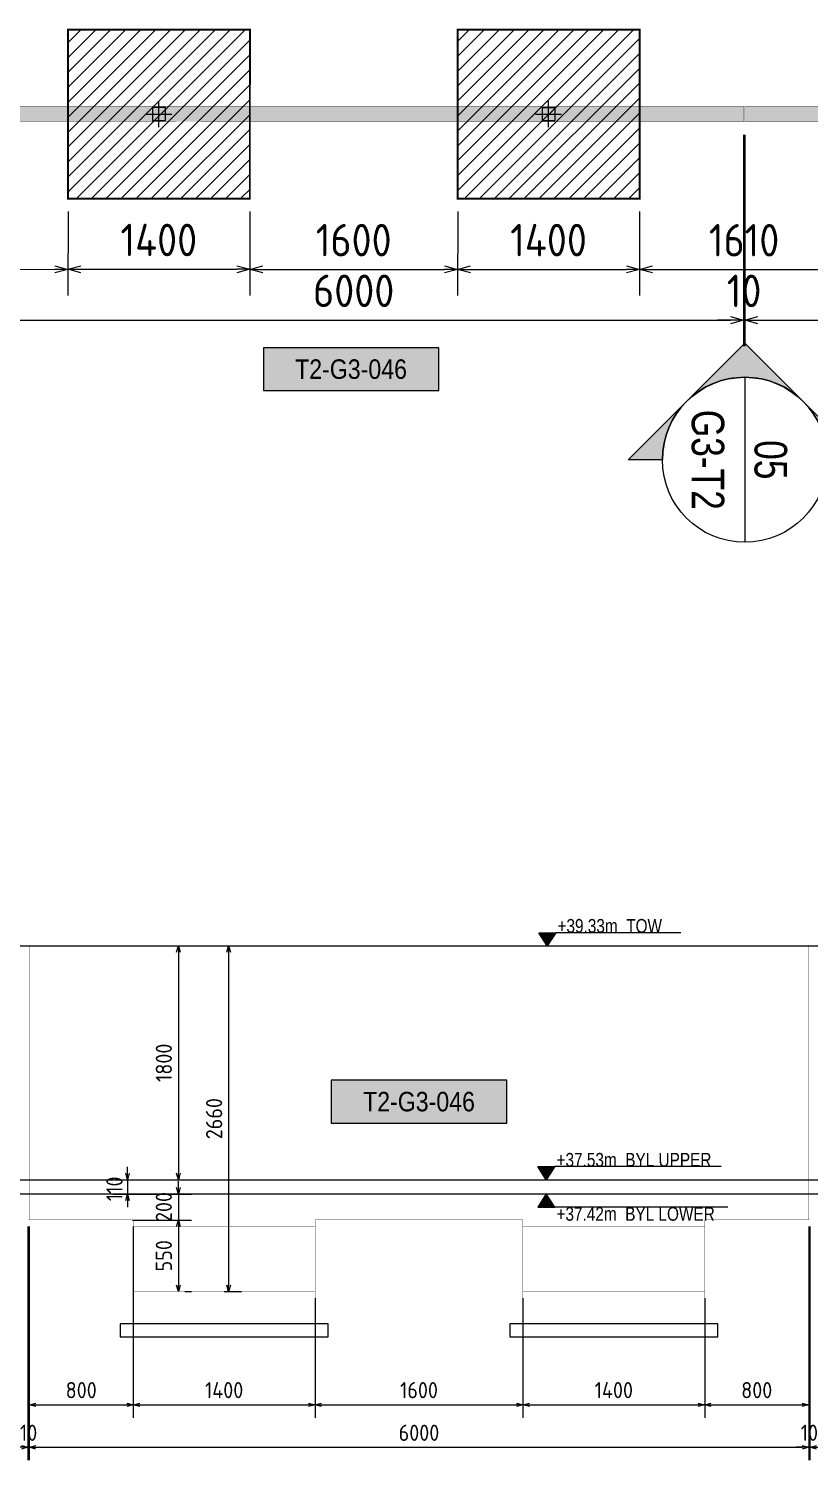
# Model space of a CAD drawing. Header units: centimetres. Extents: x -6122352 to 7132207, y -1694241 to 1947892.
# Drawn here: x 3388035 to 3394045, y 702974 to 713991 of the extents above; entities that cross this region are included whole.
import ezdxf
from ezdxf.enums import TextEntityAlignment as Align

# ---------------------------------------------------------------- set-up
doc = ezdxf.new("R2010")
doc.units = ezdxf.units.CM
doc.header["$MEASUREMENT"] = 0
doc.header["$PDMODE"] = 66
doc.header["$PDSIZE"] = 100
doc.linetypes.add('DASHED2', pattern=[0.375, 0.25, -0.125])
doc.linetypes.add('HIDDEN', pattern=[0.375, 0.25, -0.125])
for name, color, linetype in [('00-MI-DIM', 7, 'Continuous'), ('@MI-FOOTINGS', 7, 'Continuous'), ('@MI-TYPE-01', 30, 'Continuous'), ('@MI-TYPE-02', 6, 'Continuous'), ('JML-Dimension', 1, 'Continuous'), ('PANEL-TAGS', 7, 'Continuous'), ('SECTION', 130, 'Continuous')]:
    doc.layers.add(name, color=color, linetype=linetype)
doc.styles.add('Arial Narrow', font='ARIALN.TTF', dxfattribs={"width": 0.95, "height": 500})
doc.styles.add('PANELTAG_STYLE', font='arial.ttf')
doc.styles.add('Schueco-BEMSTIL', font='isocpeur.ttf', dxfattribs={"width": 0.9})
doc.styles.add('txt-Pisa-std', font='arial.ttf', dxfattribs={"width": 0.8})
doc.dimstyles.new('MI- JWC-TXT-2.5 MM', dxfattribs={"dimscale": 1.5, "dimtxt": 2.5, "dimasz": 1, "dimexe": 2, "dimexo": 1, "dimgap": 1, "dimtad": 1, "dimdec": 0, "dimdsep": 46, "dimtxsty": 'Schueco-BEMSTIL', "dimblk": 'OPEN30', "dimcen": 0, "dimdle": 2, "dimclrd": 140, "dimclre": 8, "dimclrt": 40, "dimadec": 0, "dimazin": 2, "dimtfac": 1, "dimtdec": 0, "dimtix": 1, "dimtmove": 2, "dimatfit": 3, "dimldrblk": 'OPEN', "dimfxl": 2, "dimlwd": -1, "dimlwe": -1, "dimarcsym": 0})

# ---------------------------------------------------------------- blocks, each defined once
blk = doc.blocks.new('_Open30')
at = {"color": 0, "linetype": 'ByBlock', "lineweight": -2}
for p, q in [((-1, 0.27), (0, 0)), ((0, 0), (-1, -0.27)), ((0, 0), (-1, 0))]:
    blk.add_line(p, q, dxfattribs=at)
blk = doc.blocks.new('*D1445')
at = {"layer": '00-MI-DIM', "color": 8, "transparency": 16777216}
for p, q in [((395139, -188692), (396765, -188693)), ((395137, -194692), (396764, -194693))]:
    blk.add_line(p, q, dxfattribs=at)
at = {"layer": '00-MI-DIM', "color": 140, "transparency": 16777216}
blk.add_line((396564, -194593), (396565, -188793), dxfattribs=at)
at = {"layer": 'Defpoints', "color": 0, "transparency": 16777216}
for p in [(395039, -188692), (396565, -188693), (395037, -194692)]:
    blk.add_point(p, dxfattribs=at)
at = {"layer": '00-MI-DIM', "color": 140, "transparency": 16777216, "xscale": 100, "yscale": 100, "zscale": 100}
for p, rotation in [((396565, -188693), 89.98973417893167), ((396564, -194693), 269.9897341789317)]:
    blk.add_blockref('_Open30', p, dxfattribs=dict(at, rotation=rotation))
at = {"layer": '00-MI-DIM', "color": 40, "transparency": 16777216, "insert": (396339, -191693), "char_height": 250, "attachment_point": 5, "rotation": 89.9897, "style": 'Schueco-BEMSTIL'}
blk.add_mtext('6000', dxfattribs=at)
blk = doc.blocks.new('_Open')
at = {"color": 0, "linetype": 'ByBlock', "lineweight": -2}
for p, q in [((-1, 0.2), (0, 0)), ((-1, -0.2), (0, 0)), ((0, 0), (-1, 0))]:
    blk.add_line(p, q, dxfattribs=at)
blk = doc.blocks.new('*D1447')
at = {"layer": '00-MI-DIM', "color": 140, "transparency": 16777216}
for p, q in [((396565, -188583), (396565, -188483)), ((396565, -188693), (396565, -188683)), ((396565, -188793), (396565, -188893))]:
    blk.add_line(p, q, dxfattribs=at)
at = {"layer": '00-MI-DIM', "color": 8, "transparency": 16777216}
for p, q in [((395139, -188682), (396765, -188683)), ((395139, -188692), (396765, -188693))]:
    blk.add_line(p, q, dxfattribs=at)
at = {"layer": 'Defpoints', "color": 0, "transparency": 16777216}
for p in [(395039, -188682), (395039, -188692), (396565, -188683)]:
    blk.add_point(p, dxfattribs=at)
at = {"layer": '00-MI-DIM', "color": 140, "transparency": 16777216, "xscale": 100, "yscale": 100, "zscale": 100}
for p, rotation in [((396565, -188683), 269.9897341789317), ((396565, -188693), 89.98973417893167)]:
    blk.add_blockref('_Open30', p, dxfattribs=dict(at, rotation=rotation))
at = {"layer": '00-MI-DIM', "color": 40, "transparency": 16777216, "insert": (396340, -188688), "char_height": 250, "attachment_point": 5, "rotation": 89.9897, "style": 'Schueco-BEMSTIL'}
blk.add_mtext('10', dxfattribs=at)
blk = doc.blocks.new('*D1449')
at = {"layer": '00-MI-DIM', "color": 8, "transparency": 16777216}
for p, q in [((395141, -182682), (396766, -182683)), ((395139, -188682), (396765, -188683))]:
    blk.add_line(p, q, dxfattribs=at)
at = {"layer": '00-MI-DIM', "color": 140, "transparency": 16777216}
blk.add_line((396565, -188583), (396566, -182783), dxfattribs=at)
at = {"layer": 'Defpoints', "color": 0, "transparency": 16777216}
for p in [(395041, -182682), (396566, -182683), (395039, -188682)]:
    blk.add_point(p, dxfattribs=at)
at = {"layer": '00-MI-DIM', "color": 140, "transparency": 16777216, "xscale": 100, "yscale": 100, "zscale": 100}
for p, rotation in [((396566, -182683), 89.98973417893167), ((396565, -188683), 269.9897341789317)]:
    blk.add_blockref('_Open30', p, dxfattribs=dict(at, rotation=rotation))
at = {"layer": '00-MI-DIM', "color": 40, "transparency": 16777216, "insert": (396340, -185683), "char_height": 250, "attachment_point": 5, "rotation": 89.9897, "style": 'Schueco-BEMSTIL'}
blk.add_mtext('6000', dxfattribs=at)
blk = doc.blocks.new('T2-FOOTING PLAN')
at = {"layer": '@MI-FOOTINGS', "transparency": 33554679}
h = blk.add_hatch(dxfattribs=at)
h.set_pattern_fill('ANSI31', color=8, scale=650)
h.paths.add_polyline_path([(-700, 650), (700, 650), (700, -650), (-700, -650)])
at = {"layer": '@MI-FOOTINGS', "color": 160, "true_color": 0x3340f0, "const_width": 15}
blk.add_lwpolyline([(-700, 650), (700, 650), (700, -650), (-700, -650)], close=True, dxfattribs=at)
at = {"layer": '@MI-FOOTINGS', "color": 30}
blk.add_point((0, 0), dxfattribs=at)
blk = doc.blocks.new('*D1463')
at = {"layer": '00-MI-DIM', "color": 8, "transparency": 16777216}
for p, q in [((395729, -193892), (396374, -193893)), ((395730, -195453), (396373, -195454))]:
    blk.add_line(p, q, dxfattribs=at)
at = {"layer": '00-MI-DIM', "color": 140, "transparency": 16777216}
blk.add_line((396173, -195353), (396174, -193993), dxfattribs=at)
at = {"layer": 'Defpoints', "color": 0, "transparency": 16777216}
for p in [(395629, -193892), (396174, -193893), (395630, -195453)]:
    blk.add_point(p, dxfattribs=at)
at = {"layer": '00-MI-DIM', "color": 140, "transparency": 16777216, "xscale": 100, "yscale": 100, "zscale": 100}
for p, rotation in [((396174, -193893), 89.98973417893167), ((396173, -195453), 269.9897341789317)]:
    blk.add_blockref('_Open30', p, dxfattribs=dict(at, rotation=rotation))
at = {"layer": '00-MI-DIM', "color": 40, "transparency": 16777216, "insert": (395948, -194673), "char_height": 250, "attachment_point": 5, "rotation": 89.9897, "style": 'Schueco-BEMSTIL'}
blk.add_mtext('1561', dxfattribs=at)
blk = doc.blocks.new('*D1465')
at = {"layer": '00-MI-DIM', "color": 8, "transparency": 16777216}
for p, q in [((395729, -192492), (396373, -192493)), ((395729, -193892), (396373, -193893))]:
    blk.add_line(p, q, dxfattribs=at)
at = {"layer": '00-MI-DIM', "color": 140, "transparency": 16777216}
blk.add_line((396173, -193793), (396173, -192593), dxfattribs=at)
at = {"layer": 'Defpoints', "color": 0, "transparency": 16777216}
for p in [(395629, -192492), (396173, -192493), (395629, -193892)]:
    blk.add_point(p, dxfattribs=at)
at = {"layer": '00-MI-DIM', "color": 140, "transparency": 16777216, "xscale": 100, "yscale": 100, "zscale": 100}
for p, rotation in [((396173, -192493), 89.98973417893167), ((396173, -193893), 269.9897341789317)]:
    blk.add_blockref('_Open30', p, dxfattribs=dict(at, rotation=rotation))
at = {"layer": '00-MI-DIM', "color": 40, "transparency": 16777216, "insert": (395948, -193193), "char_height": 250, "attachment_point": 5, "rotation": 89.9897, "style": 'Schueco-BEMSTIL'}
blk.add_mtext('1400', dxfattribs=at)
blk = doc.blocks.new('*D1467')
at = {"layer": '00-MI-DIM', "color": 8, "transparency": 16777216}
for p, q in [((395730, -190892), (396374, -190893)), ((395729, -192492), (396374, -192493))]:
    blk.add_line(p, q, dxfattribs=at)
at = {"layer": '00-MI-DIM', "color": 140, "transparency": 16777216}
blk.add_line((396174, -192393), (396174, -190993), dxfattribs=at)
at = {"layer": 'Defpoints', "color": 0, "transparency": 16777216}
for p in [(395630, -190892), (396174, -190893), (395629, -192492)]:
    blk.add_point(p, dxfattribs=at)
at = {"layer": '00-MI-DIM', "color": 140, "transparency": 16777216, "xscale": 100, "yscale": 100, "zscale": 100}
for p, rotation in [((396174, -190893), 89.98973417893167), ((396174, -192493), 269.9897341789317)]:
    blk.add_blockref('_Open30', p, dxfattribs=dict(at, rotation=rotation))
at = {"layer": '00-MI-DIM', "color": 40, "transparency": 16777216, "insert": (395949, -191693), "char_height": 250, "attachment_point": 5, "rotation": 89.9897, "style": 'Schueco-BEMSTIL'}
blk.add_mtext('1600', dxfattribs=at)
blk = doc.blocks.new('*D1469')
at = {"layer": '00-MI-DIM', "color": 8, "transparency": 16777216}
for p, q in [((395730, -189492), (396374, -189493)), ((395730, -190892), (396374, -190893))]:
    blk.add_line(p, q, dxfattribs=at)
at = {"layer": '00-MI-DIM', "color": 140, "transparency": 16777216}
blk.add_line((396174, -190793), (396174, -189593), dxfattribs=at)
at = {"layer": 'Defpoints', "color": 0, "transparency": 16777216}
for p in [(395630, -189492), (396174, -189493), (395630, -190892)]:
    blk.add_point(p, dxfattribs=at)
at = {"layer": '00-MI-DIM', "color": 140, "transparency": 16777216, "xscale": 100, "yscale": 100, "zscale": 100}
for p, rotation in [((396174, -189493), 89.98973417893167), ((396174, -190893), 269.9897341789317)]:
    blk.add_blockref('_Open30', p, dxfattribs=dict(at, rotation=rotation))
at = {"layer": '00-MI-DIM', "color": 40, "transparency": 16777216, "insert": (395949, -190193), "char_height": 250, "attachment_point": 5, "rotation": 89.9897, "style": 'Schueco-BEMSTIL'}
blk.add_mtext('1400', dxfattribs=at)
blk = doc.blocks.new('*D1471')
at = {"layer": '00-MI-DIM', "color": 8, "transparency": 16777216}
for p, q in [((395731, -187882), (396375, -187883)), ((395730, -189492), (396374, -189493))]:
    blk.add_line(p, q, dxfattribs=at)
at = {"layer": '00-MI-DIM', "color": 140, "transparency": 16777216}
blk.add_line((396174, -189393), (396175, -187983), dxfattribs=at)
at = {"layer": 'Defpoints', "color": 0, "transparency": 16777216}
for p in [(395631, -187882), (396175, -187883), (395630, -189492)]:
    blk.add_point(p, dxfattribs=at)
at = {"layer": '00-MI-DIM', "color": 140, "transparency": 16777216, "xscale": 100, "yscale": 100, "zscale": 100}
for p, rotation in [((396175, -187883), 89.98973417893167), ((396174, -189493), 269.9897341789317)]:
    blk.add_blockref('_Open30', p, dxfattribs=dict(at, rotation=rotation))
at = {"layer": '00-MI-DIM', "color": 40, "transparency": 16777216, "insert": (395950, -188688), "char_height": 250, "attachment_point": 5, "rotation": 89.9897, "style": 'Schueco-BEMSTIL'}
blk.add_mtext('1610', dxfattribs=at)
blk = doc.blocks.new('*U1871')
h = blk.add_hatch(color=94)
edge = h.paths.add_edge_path()
edge.add_line((0, -6.35), (0, -8.98))
edge.add_line((0, -8.98), (-8.98, 0))
edge.add_line((-8.98, 0), (0, 8.98))
edge.add_line((0, 8.98), (0, 6.35))
edge.add_arc((0, 0), 6.35, 90, 270)
at = {"color": 94}
blk.add_line((-6.35, 0), (6.35, 0), dxfattribs=at)
for points in [[(0, -6.35), (0, -8.98), (-8.98, 0), (0, 8.98), (0, 6.35, 1)], [(-4.49, 4.49, 0.414214), (-4.49, -4.49), (-8.98, 0), (-4.49, 4.49)]]:
    blk.add_lwpolyline(points, format="xyb", close=True)
blk.add_circle((0, 0), 6.35, dxfattribs=at)
at = {"style": 'Arial Narrow', "width": 0.95, "flags": 8}
blk.add_attdef('VIEWNUMBER', text='', height=2.5, dxfattribs=at).set_placement((0, 0), align=Align.BOTTOM_CENTER)
blk.add_attdef('SHEETNUMBER', text='', height=2.5, dxfattribs=at).set_placement((0, -1.59), align=Align.TOP_CENTER)
blk = doc.blocks.new('PANELTAG')
at = {"layer": 'PANEL-TAGS', "color": 1}
blk.add_lwpolyline([(-13.5, -3.3), (13.5, -3.3), (13.5, 3.3), (-13.5, 3.3)], close=True, dxfattribs=at)
at = {"layer": 'PANEL-TAGS', "color": 40, "true_color": 0xffd700}
blk.add_solid([(-13.5, -3.3), (13.5, -3.3), (-13.5, 3.3), (13.5, 3.3)], dxfattribs=at)
at = {"layer": 'PANEL-TAGS', "color": 5, "style": 'PANELTAG_STYLE', "width": 0.85}
blk.add_attdef('TAGNO', text='', height=3, dxfattribs=at).set_placement((0, 0), align=Align.MIDDLE)
blk = doc.blocks.new('*D2124')
at = {"layer": '@MI-TYPE-01', "color": 8, "transparency": 16777216}
for p, q in [((3388040, 704773), (3388040, 703301)), ((3388840, 704773), (3388840, 703301))]:
    blk.add_line(p, q, dxfattribs=at)
at = {"layer": '@MI-TYPE-01', "color": 140, "transparency": 16777216}
blk.add_line((3388090, 703401), (3388790, 703401), dxfattribs=at)
at = {"layer": 'Defpoints', "color": 0, "transparency": 16777216}
for p in [(3388040, 704823), (3388840, 704823), (3388840, 703401)]:
    blk.add_point(p, dxfattribs=at)
at = {"layer": '@MI-TYPE-01', "color": 140, "transparency": 16777216, "xscale": 50, "yscale": 50, "zscale": 50, "rotation": 180}
blk.add_blockref('_Open30', (3388040, 703401), dxfattribs=at)
at = {"layer": '@MI-TYPE-01', "color": 140, "transparency": 16777216, "xscale": 50, "yscale": 50, "zscale": 50}
blk.add_blockref('_Open30', (3388840, 703401), dxfattribs=at)
at = {"layer": '@MI-TYPE-01', "color": 40, "transparency": 16777216, "insert": (3388440, 703514), "char_height": 125, "attachment_point": 5, "style": 'Schueco-BEMSTIL'}
blk.add_mtext('800', dxfattribs=at)
blk = doc.blocks.new('*D2125')
at = {"layer": '@MI-TYPE-01', "color": 8, "transparency": 16777216}
for p, q in [((3388840, 704773), (3388840, 703301)), ((3390240, 704223), (3390240, 703301))]:
    blk.add_line(p, q, dxfattribs=at)
at = {"layer": '@MI-TYPE-01', "color": 140, "transparency": 16777216}
blk.add_line((3388890, 703401), (3390190, 703401), dxfattribs=at)
at = {"layer": 'Defpoints', "color": 0, "transparency": 16777216}
for p in [(3388840, 704823), (3390240, 704273), (3390240, 703401)]:
    blk.add_point(p, dxfattribs=at)
at = {"layer": '@MI-TYPE-01', "color": 140, "transparency": 16777216, "xscale": 50, "yscale": 50, "zscale": 50, "rotation": 180}
blk.add_blockref('_Open30', (3388840, 703401), dxfattribs=at)
at = {"layer": '@MI-TYPE-01', "color": 140, "transparency": 16777216, "xscale": 50, "yscale": 50, "zscale": 50}
blk.add_blockref('_Open30', (3390240, 703401), dxfattribs=at)
at = {"layer": '@MI-TYPE-01', "color": 40, "transparency": 16777216, "insert": (3389540, 703514), "char_height": 125, "attachment_point": 5, "style": 'Schueco-BEMSTIL'}
blk.add_mtext('1400', dxfattribs=at)
blk = doc.blocks.new('*D2126')
at = {"layer": '@MI-TYPE-01', "color": 8, "transparency": 16777216}
for p, q in [((3390240, 704223), (3390240, 703301)), ((3391840, 704223), (3391840, 703301))]:
    blk.add_line(p, q, dxfattribs=at)
at = {"layer": '@MI-TYPE-01', "color": 140, "transparency": 16777216}
blk.add_line((3390290, 703401), (3391790, 703401), dxfattribs=at)
at = {"layer": 'Defpoints', "color": 0, "transparency": 16777216}
for p in [(3390240, 704273), (3391840, 704273), (3391840, 703401)]:
    blk.add_point(p, dxfattribs=at)
at = {"layer": '@MI-TYPE-01', "color": 140, "transparency": 16777216, "xscale": 50, "yscale": 50, "zscale": 50, "rotation": 180}
blk.add_blockref('_Open30', (3390240, 703401), dxfattribs=at)
at = {"layer": '@MI-TYPE-01', "color": 140, "transparency": 16777216, "xscale": 50, "yscale": 50, "zscale": 50}
blk.add_blockref('_Open30', (3391840, 703401), dxfattribs=at)
at = {"layer": '@MI-TYPE-01', "color": 40, "transparency": 16777216, "insert": (3391040, 703514), "char_height": 125, "attachment_point": 5, "style": 'Schueco-BEMSTIL'}
blk.add_mtext('1600', dxfattribs=at)
blk = doc.blocks.new('*D2127')
at = {"layer": '@MI-TYPE-01', "color": 8, "transparency": 16777216}
for p, q in [((3391840, 704223), (3391840, 703301)), ((3393240, 704223), (3393240, 703301))]:
    blk.add_line(p, q, dxfattribs=at)
at = {"layer": '@MI-TYPE-01', "color": 140, "transparency": 16777216}
blk.add_line((3391890, 703401), (3393190, 703401), dxfattribs=at)
at = {"layer": 'Defpoints', "color": 0, "transparency": 16777216}
for p in [(3391840, 704273), (3393240, 704273), (3393240, 703401)]:
    blk.add_point(p, dxfattribs=at)
at = {"layer": '@MI-TYPE-01', "color": 140, "transparency": 16777216, "xscale": 50, "yscale": 50, "zscale": 50, "rotation": 180}
blk.add_blockref('_Open30', (3391840, 703401), dxfattribs=at)
at = {"layer": '@MI-TYPE-01', "color": 140, "transparency": 16777216, "xscale": 50, "yscale": 50, "zscale": 50}
blk.add_blockref('_Open30', (3393240, 703401), dxfattribs=at)
at = {"layer": '@MI-TYPE-01', "color": 40, "transparency": 16777216, "insert": (3392540, 703514), "char_height": 125, "attachment_point": 5, "style": 'Schueco-BEMSTIL'}
blk.add_mtext('1400', dxfattribs=at)
blk = doc.blocks.new('*D2128')
at = {"layer": '@MI-TYPE-01', "color": 8, "transparency": 16777216}
for p, q in [((3394040, 704773), (3394040, 703301)), ((3393240, 704223), (3393240, 703301))]:
    blk.add_line(p, q, dxfattribs=at)
at = {"layer": '@MI-TYPE-01', "color": 140, "transparency": 16777216}
blk.add_line((3393290, 703401), (3393990, 703401), dxfattribs=at)
at = {"layer": 'Defpoints', "color": 0, "transparency": 16777216}
for p in [(3394040, 704823), (3393240, 704273), (3394040, 703401)]:
    blk.add_point(p, dxfattribs=at)
at = {"layer": '@MI-TYPE-01', "color": 140, "transparency": 16777216, "xscale": 50, "yscale": 50, "zscale": 50, "rotation": 180}
blk.add_blockref('_Open30', (3393240, 703401), dxfattribs=at)
at = {"layer": '@MI-TYPE-01', "color": 140, "transparency": 16777216, "xscale": 50, "yscale": 50, "zscale": 50}
blk.add_blockref('_Open30', (3394040, 703401), dxfattribs=at)
at = {"layer": '@MI-TYPE-01', "color": 40, "transparency": 16777216, "insert": (3393640, 703514), "char_height": 125, "attachment_point": 5, "style": 'Schueco-BEMSTIL'}
blk.add_mtext('800', dxfattribs=at)
blk = doc.blocks.new('*D2129')
at = {"layer": '@MI-TYPE-01', "color": 8, "transparency": 16777216}
for p, q in [((3388040, 704773), (3388040, 702974)), ((3394040, 704773), (3394040, 702974))]:
    blk.add_line(p, q, dxfattribs=at)
at = {"layer": '@MI-TYPE-01', "color": 140, "transparency": 16777216}
blk.add_line((3388090, 703074), (3393990, 703074), dxfattribs=at)
at = {"layer": 'Defpoints', "color": 0, "transparency": 16777216}
for p in [(3388040, 704823), (3394040, 704823), (3394040, 703074)]:
    blk.add_point(p, dxfattribs=at)
at = {"layer": '@MI-TYPE-01', "color": 140, "transparency": 16777216, "xscale": 50, "yscale": 50, "zscale": 50, "rotation": 180}
blk.add_blockref('_Open30', (3388040, 703074), dxfattribs=at)
at = {"layer": '@MI-TYPE-01', "color": 140, "transparency": 16777216, "xscale": 50, "yscale": 50, "zscale": 50}
blk.add_blockref('_Open30', (3394040, 703074), dxfattribs=at)
at = {"layer": '@MI-TYPE-01', "color": 40, "transparency": 16777216, "insert": (3391040, 703186), "char_height": 125, "attachment_point": 5, "style": 'Schueco-BEMSTIL'}
blk.add_mtext('6000', dxfattribs=at)
blk = doc.blocks.new('*D2116')
at = {"layer": '@MI-TYPE-01', "color": 8, "transparency": 16777216}
for p, q in [((3388030, 704773), (3388030, 702974)), ((3388040, 704773), (3388040, 702974))]:
    blk.add_line(p, q, dxfattribs=at)
at = {"layer": '@MI-TYPE-01', "color": 140, "transparency": 16777216}
for p, q in [((3387980, 703074), (3387930, 703074)), ((3388030, 703074), (3388040, 703074)), ((3388090, 703074), (3388140, 703074))]:
    blk.add_line(p, q, dxfattribs=at)
at = {"layer": 'Defpoints', "color": 0, "transparency": 16777216}
for p in [(3388030, 704823), (3388040, 704823), (3388040, 703074)]:
    blk.add_point(p, dxfattribs=at)
at = {"layer": '@MI-TYPE-01', "color": 140, "transparency": 16777216, "xscale": 50, "yscale": 50, "zscale": 50}
blk.add_blockref('_Open30', (3388030, 703074), dxfattribs=at)
at = {"layer": '@MI-TYPE-01', "color": 140, "transparency": 16777216, "xscale": 50, "yscale": 50, "zscale": 50, "rotation": 180}
blk.add_blockref('_Open30', (3388040, 703074), dxfattribs=at)
at = {"layer": '@MI-TYPE-01', "color": 40, "transparency": 16777216, "insert": (3388035, 703186), "char_height": 125, "attachment_point": 5, "style": 'Schueco-BEMSTIL'}
blk.add_mtext('10', dxfattribs=at)
blk = doc.blocks.new('*D2117')
at = {"layer": '@MI-TYPE-01', "color": 8, "transparency": 16777216}
for p, q in [((3394040, 704773), (3394040, 702974)), ((3394050, 704773), (3394050, 702974))]:
    blk.add_line(p, q, dxfattribs=at)
at = {"layer": '@MI-TYPE-01', "color": 140, "transparency": 16777216}
for p, q in [((3393990, 703074), (3393940, 703074)), ((3394040, 703074), (3394050, 703074)), ((3394100, 703074), (3394150, 703074))]:
    blk.add_line(p, q, dxfattribs=at)
at = {"layer": 'Defpoints', "color": 0, "transparency": 16777216}
for p in [(3394040, 704823), (3394050, 704823), (3394050, 703074)]:
    blk.add_point(p, dxfattribs=at)
at = {"layer": '@MI-TYPE-01', "color": 140, "transparency": 16777216, "xscale": 50, "yscale": 50, "zscale": 50}
blk.add_blockref('_Open30', (3394040, 703074), dxfattribs=at)
at = {"layer": '@MI-TYPE-01', "color": 140, "transparency": 16777216, "xscale": 50, "yscale": 50, "zscale": 50, "rotation": 180}
blk.add_blockref('_Open30', (3394050, 703074), dxfattribs=at)
at = {"layer": '@MI-TYPE-01', "color": 40, "transparency": 16777216, "insert": (3394045, 703186), "char_height": 125, "attachment_point": 5, "style": 'Schueco-BEMSTIL'}
blk.add_mtext('10', dxfattribs=at)
blk = doc.blocks.new('T2-ELE FT')
at = {"color": 12, "linetype": 'HIDDEN', "ltscale": 5, "const_width": 2}
blk.add_lwpolyline([(30306558, 1676366), (30306558, 1676866), (30307958, 1676866), (30307958, 1676366)], dxfattribs=at)
at = {"color": 12, "ltscale": 20, "const_width": 2}
blk.add_lwpolyline([(30306558, 1676366), (30307958, 1676366), (30307958, 1676116), (30306558, 1676116)], close=True, dxfattribs=at)
at = {"color": 8, "ltscale": 20}
blk.add_lwpolyline([(30306458, 1676116), (30308058, 1676116), (30308058, 1676016), (30306458, 1676016)], close=True, dxfattribs=at)
blk = doc.blocks.new('*U2058')
at = {"layer": 'JML-Dimension'}
h = blk.add_hatch(color=10, dxfattribs=at)
h.dxf.hatch_style = 1
h.paths.add_polyline_path([(0, 0), (-1.54, 2.37), (1.54, 2.37)])
blk.add_line((24.31, 2.37), (1.54, 2.37), dxfattribs=at)
blk.add_lwpolyline([(0, 0), (-1.54, 2.37), (1.54, 2.37), (0, 0)], dxfattribs=at)
at = {"color": 5, "style": 'txt-Pisa-std', "width": 0.8}
blk.add_attdef('+0.0', text='', height=2.5, dxfattribs=at).set_placement((1.87, 2.37), align=Align.BOTTOM_LEFT)
blk = doc.blocks.new('*D2139')
at = {"layer": '@MI-TYPE-01', "color": 8, "transparency": 16777216}
for p, q in [((3389540, 706933), (3389675, 706933)), ((3389540, 704273), (3389675, 704273))]:
    blk.add_line(p, q, dxfattribs=at)
at = {"layer": '@MI-TYPE-01', "color": 140, "transparency": 16777216}
blk.add_line((3389575, 706883), (3389575, 704323), dxfattribs=at)
at = {"layer": 'Defpoints', "color": 0, "transparency": 16777216}
for p in [(3389490, 706933), (3389490, 704273), (3389575, 704273)]:
    blk.add_point(p, dxfattribs=at)
at = {"layer": '@MI-TYPE-01', "color": 140, "transparency": 16777216, "xscale": 50, "yscale": 50, "zscale": 50}
for p, rotation in [((3389575, 706933), 90), ((3389575, 704273), 270)]:
    blk.add_blockref('_Open30', p, dxfattribs=dict(at, rotation=rotation))
at = {"layer": '@MI-TYPE-01', "color": 40, "transparency": 16777216, "insert": (3389463, 705603), "char_height": 125, "attachment_point": 5, "rotation": 90, "style": 'Schueco-BEMSTIL'}
blk.add_mtext('2660', dxfattribs=at)
blk = doc.blocks.new('*D2140')
at = {"layer": '@MI-TYPE-01', "color": 8, "transparency": 16777216}
for p, q in [((3389115, 706933), (3389288, 706933)), ((3389115, 705133), (3389288, 705133))]:
    blk.add_line(p, q, dxfattribs=at)
at = {"layer": '@MI-TYPE-01', "color": 140, "transparency": 16777216}
blk.add_line((3389188, 706883), (3389188, 705183), dxfattribs=at)
at = {"layer": 'Defpoints', "color": 0, "transparency": 16777216}
for p in [(3389065, 706933), (3389065, 705133), (3389188, 705133)]:
    blk.add_point(p, dxfattribs=at)
at = {"layer": '@MI-TYPE-01', "color": 140, "transparency": 16777216, "xscale": 50, "yscale": 50, "zscale": 50}
for p, rotation in [((3389188, 706933), 90), ((3389188, 705133), 270)]:
    blk.add_blockref('_Open30', p, dxfattribs=dict(at, rotation=rotation))
at = {"layer": '@MI-TYPE-01', "color": 40, "transparency": 16777216, "insert": (3389076, 706033), "char_height": 125, "attachment_point": 5, "rotation": 90, "style": 'Schueco-BEMSTIL'}
blk.add_mtext('1800', dxfattribs=at)
blk = doc.blocks.new('*D2141')
at = {"layer": '@MI-TYPE-01', "color": 140, "transparency": 16777216}
for p, q in [((3388796, 705183), (3388796, 705233)), ((3388796, 705133), (3388796, 705023)), ((3388796, 704973), (3388796, 704923))]:
    blk.add_line(p, q, dxfattribs=at)
at = {"layer": '@MI-TYPE-01', "color": 8, "transparency": 16777216}
for p, q in [((3388685, 705133), (3388896, 705133)), ((3388687, 705023), (3388896, 705023))]:
    blk.add_line(p, q, dxfattribs=at)
at = {"layer": 'Defpoints', "color": 0, "transparency": 16777216}
for p in [(3388635, 705133), (3388637, 705023), (3388796, 705023)]:
    blk.add_point(p, dxfattribs=at)
at = {"layer": '@MI-TYPE-01', "color": 140, "transparency": 16777216, "xscale": 50, "yscale": 50, "zscale": 50}
for p, rotation in [((3388796, 705133), 270), ((3388796, 705023), 90)]:
    blk.add_blockref('_Open30', p, dxfattribs=dict(at, rotation=rotation))
at = {"layer": '@MI-TYPE-01', "color": 40, "transparency": 16777216, "insert": (3388696, 705063), "char_height": 125, "attachment_point": 5, "rotation": 90, "style": 'Schueco-BEMSTIL'}
blk.add_mtext('110', dxfattribs=at)
blk = doc.blocks.new('*D2142')
at = {"layer": '@MI-TYPE-01', "color": 140, "transparency": 16777216}
for p, q in [((3389188, 705073), (3389188, 705123)), ((3389188, 705023), (3389188, 704823)), ((3389188, 704773), (3389188, 704723))]:
    blk.add_line(p, q, dxfattribs=at)
at = {"layer": '@MI-TYPE-01', "color": 8, "transparency": 16777216}
for p, q in [((3388687, 705023), (3389288, 705023)), ((3388836, 704823), (3389288, 704823))]:
    blk.add_line(p, q, dxfattribs=at)
at = {"layer": 'Defpoints', "color": 0, "transparency": 16777216}
for p in [(3388637, 705023), (3388786, 704823), (3389188, 704823)]:
    blk.add_point(p, dxfattribs=at)
at = {"layer": '@MI-TYPE-01', "color": 140, "transparency": 16777216, "xscale": 50, "yscale": 50, "zscale": 50}
for p, rotation in [((3389188, 705023), 270), ((3389188, 704823), 90)]:
    blk.add_blockref('_Open30', p, dxfattribs=dict(at, rotation=rotation))
at = {"layer": '@MI-TYPE-01', "color": 40, "transparency": 16777216, "insert": (3389076, 704923), "char_height": 125, "attachment_point": 5, "rotation": 90, "style": 'Schueco-BEMSTIL'}
blk.add_mtext('200', dxfattribs=at)
blk = doc.blocks.new('*D2143')
at = {"layer": '@MI-TYPE-01', "color": 8, "transparency": 16777216}
for p, q in [((3388836, 704823), (3389288, 704823)), ((3389238, 704273), (3389288, 704273))]:
    blk.add_line(p, q, dxfattribs=at)
at = {"layer": '@MI-TYPE-01', "color": 140, "transparency": 16777216}
blk.add_line((3389188, 704773), (3389188, 704323), dxfattribs=at)
at = {"layer": 'Defpoints', "color": 0, "transparency": 16777216}
for p in [(3388786, 704823), (3389188, 704273), (3389188, 704273)]:
    blk.add_point(p, dxfattribs=at)
at = {"layer": '@MI-TYPE-01', "color": 140, "transparency": 16777216, "xscale": 50, "yscale": 50, "zscale": 50}
for p, rotation in [((3389188, 704823), 90), ((3389188, 704273), 270)]:
    blk.add_blockref('_Open30', p, dxfattribs=dict(at, rotation=rotation))
at = {"layer": '@MI-TYPE-01', "color": 40, "transparency": 16777216, "insert": (3389076, 704548), "char_height": 125, "attachment_point": 5, "rotation": 90, "style": 'Schueco-BEMSTIL'}
blk.add_mtext('550', dxfattribs=at)
blk = doc.blocks.new('*U2056')
at = {"layer": 'JML-Dimension'}
h = blk.add_hatch(color=10, dxfattribs=at)
h.dxf.hatch_style = 1
h.paths.add_polyline_path([(0, 0), (-1.54, 2.37), (1.54, 2.37)])
blk.add_line((31.81, 2.37), (1.54, 2.37), dxfattribs=at)
blk.add_lwpolyline([(0, 0), (-1.54, 2.37), (1.54, 2.37), (0, 0)], dxfattribs=at)
at = {"color": 5, "style": 'txt-Pisa-std', "width": 0.8}
blk.add_attdef('+0.0', text='', height=2.5, dxfattribs=at).set_placement((1.87, 2.37), align=Align.BOTTOM_LEFT)
blk = doc.blocks.new('*U2057')
at = {"layer": 'JML-Dimension'}
h = blk.add_hatch(color=10, dxfattribs=at)
h.dxf.hatch_style = 1
h.paths.add_polyline_path([(0, 0), (-1.54, 2.37), (1.54, 2.37)])
blk.add_line((33.03, 2.37), (1.54, 2.37), dxfattribs=at)
blk.add_lwpolyline([(0, 0), (-1.54, 2.37), (1.54, 2.37), (0, 0)], dxfattribs=at)
at = {"color": 5, "style": 'txt-Pisa-std', "width": 0.8}
blk.add_attdef('+0.0', text='', height=2.5, dxfattribs=at).set_placement((1.87, 2.37), align=Align.BOTTOM_LEFT)
blk = doc.blocks.new('T2-MID PARTITION HALF')
at = {"layer": '@MI-TYPE-02'}
h = blk.add_hatch(color=256, dxfattribs=at)
h.dxf.hatch_style = 1
h.paths.add_polyline_path([(-62.2, 5901.9), (-60, 0), (60, 0), (57.8, 5901.8)])
h.paths.add_polyline_path([(-60, 11911.9), (-62.1, 5911.9), (57.9, 5911.8), (60, 11911.8)])
h.paths.add_polyline_path([(-57.9, 17921.9), (-60, 11921.9), (60, 11921.8), (62.1, 17921.8)])
h.paths.add_polyline_path([(-55.8, 23931.9), (-57.9, 17931.9), (62.1, 17931.8), (64.2, 23931.8)])
at = {"layer": '@MI-TYPE-02', "const_width": 2.5}
for points in [[(-57.9, 17921.9), (-60, 11921.9), (60, 11921.8), (62.1, 17921.8)], [(-60, 11911.9), (-62.1, 5911.9), (57.9, 5911.8), (60, 11911.8)]]:
    blk.add_lwpolyline(points, close=True, dxfattribs=at)
at = {"layer": '@MI-FOOTINGS', "rotation": 89.98973417812736}
for p in [(0.8, 10411.8), (0.2, 7411.8)]:
    blk.add_blockref('T2-FOOTING PLAN', p, dxfattribs=at)
at = {"layer": '00-MI-DIM'}
for base, p1, p2, picture, middle in [((1586.8, 17921.6), (60, 11921.8), (62.1, 17921.8), '*D1449', (1586.3, 14921.6)), ((1585.7, 11921.6), (60, 11911.8), (60, 11921.8), '*D1447', (1585.7, 11916.6)), ((1585.7, 11911.6), (57.9, 5911.8), (60, 11911.8), '*D1445', (1585.2, 8911.6))]:
    dim = blk.add_linear_dim(base=base, p1=p1, p2=p2, angle=89.98973, dimstyle='MI- JWC-TXT-2.5 MM', dxfattribs=at)
    dim.commit()
    dim.dimension.update_dxf_attribs({"geometry": picture, "text_midpoint": middle, "dimtype": 128, "insert": (-394979, 200604.2)})
for base, p1, p2, picture, middle in [((1195.7, 12721.6), (650.9, 11111.7), (652.3, 12721.7), '*D1471', (970.6, 11916.7)), ((1195.4, 11111.6), (650.7, 9711.7), (650.9, 11111.7), '*D1469', (970.3, 10411.7)), ((1195.2, 9711.6), (650.4, 8111.7), (650.7, 9711.7), '*D1467', (970, 8911.7)), ((1193.8, 8111.6), (650.1, 6711.7), (650.4, 8111.7), '*D1465', (968.7, 7411.7)), ((1194.6, 6711.6), (650.9, 5150.8), (650.1, 6711.7), '*D1463', (969.5, 5931.2))]:
    dim = blk.add_linear_dim(base=base, p1=p1, p2=p2, angle=89.98973, dimstyle='MI- JWC-TXT-2.5 MM', dxfattribs=at)
    dim.commit()
    dim.dimension.update_dxf_attribs({"geometry": picture, "text_midpoint": middle, "insert": (-394979, 200604.2)})

msp = doc.modelspace()

# ---------------------------------------------------------------- linework, layer by layer
at = {"layer": '@MI-TYPE-01', "const_width": 2.5}
msp.add_lwpolyline([(3388040.204, 706933.49262), (3394040.204, 706933.49262), (3394040.204, 704823.49266), (3393240.204, 704823.49266), (3393240.204, 704273.49266), (3391840.204, 704273.49266), (3391840.204, 704823.49266), (3390240.204, 704823.49266), (3390240.204, 704273.49266), (3388840.204, 704273.49266), (3388840.204, 704823.49266), (3388040.204, 704823.49266)], close=True, dxfattribs=at)
at = {"layer": '@MI-TYPE-02', "color": 160, "linetype": 'DASHED2', "ltscale": 5}
for points in [[(3381935.35401, 706933.49262), (3406060.204, 706933.49262)], [(3381960.54805, 705133.49266), (3406060.204, 705133.49266)], [(3381960.54805, 705023.49266), (3406060.204, 705023.49266)]]:
    msp.add_lwpolyline(points, dxfattribs=at)

# ---------------------------------------------------------------- block references
at = {"color": 2, "xscale": -1}
for p in [(33696798.36556, -972092.3811), (33699798.36556, -972092.3811)]:
    msp.add_blockref('T2-ELE FT', p, dxfattribs=at)
at = {"layer": '00-MI-DIM'}
ref = msp.add_blockref('*U1871', (3393548.34639, 710673.10522), dxfattribs=dict(at, xscale=100, yscale=100, zscale=100, rotation=270))
ref.add_attrib('VIEWNUMBER', '05', dxfattribs={"layer": '0', "height": 250, "rotation": 270, "style": 'Arial Narrow', "width": 0.95}).set_placement((3393548.34639, 710673.10522), align=Align.BOTTOM_CENTER)
ref.add_attrib('SHEETNUMBER', 'G3-T2', dxfattribs={"layer": '0', "height": 250, "rotation": 270, "style": 'Arial Narrow', "width": 0.95}).set_placement((3393389.59639, 710673.10522), align=Align.TOP_CENTER)
at = {"layer": '@MI-TYPE-02', "color": 6, "rotation": 270}
msp.add_blockref('T2-MID PARTITION HALF', (3381626.36418, 713333.46141), dxfattribs=at)
at = {"layer": 'PANEL-TAGS'}
ref = msp.add_blockref('PANELTAG', (3390517.0046, 711370.81082), dxfattribs=dict(at, xscale=50.00000000000001, yscale=50.00000000000001, zscale=50.00000000000001))
ref.add_attrib('TAGNO', 'T2-G3-046', dxfattribs={"color": 5, "height": 150, "style": 'PANELTAG_STYLE', "width": 0.85}).set_placement((3390517.0046, 711370.81082), align=Align.MIDDLE_CENTER)
ref = msp.add_blockref('PANELTAG', (3391040.204, 705734.2532), dxfattribs=dict(at, xscale=50, yscale=50, zscale=50))
ref.add_attrib('TAGNO', 'T2-G3-046', dxfattribs={"color": 5, "height": 150, "style": 'PANELTAG_STYLE', "width": 0.85}).set_placement((3391040.204, 705734.2532), align=Align.MIDDLE_CENTER)
at = {"layer": 'SECTION', "color": 6}
ref = msp.add_blockref('*U2058', (3392027.22027, 706933.49262), dxfattribs=dict(at, xscale=42.30147098076819, yscale=42.30147098076819, zscale=42.30147098076819))
ref.add_attrib('+0.0', '+39.33m  TOW', (3392106.34892, 707033.74968), dxfattribs={"layer": 'JML-Dimension', "color": 5, "height": 105.7536775, "style": 'txt-Pisa-std', "width": 0.8})
ref = msp.add_blockref('*U2056', (3392019.92678, 705133.49266), dxfattribs=dict(at, xscale=42.30147098076819, yscale=42.30147098076819, zscale=42.30147098076819))
ref.add_attrib('+0.0', '+37.53m  BYL UPPER', (3392099.05543, 705233.74973), dxfattribs={"layer": 'JML-Dimension', "color": 5, "height": 105.7536775, "style": 'txt-Pisa-std', "width": 0.8})
ref = msp.add_blockref('*U2057', (3392019.38677, 705023.49266), dxfattribs=dict(at, xscale=-42.30147098076819, yscale=42.30147098076819, zscale=42.30147098076819, rotation=180))
ref.add_attrib('+0.0', '+37.42m  BYL LOWER', (3392098.51542, 704817.48192), dxfattribs={"layer": 'JML-Dimension', "color": 5, "height": 105.7536775, "style": 'txt-Pisa-std', "width": 0.8})

# ---------------------------------------------------------------- dimensions: what is measured, and where the dimension line sits
at = {"layer": '@MI-TYPE-01'}
for base, p1, p2, picture, middle in [((3389188.25751, 705133.49266), (3389064.94108, 706933.49262), (3389064.94108, 705133.49266), '*D2140', (3389075.75751, 706033.49264)), ((3389575.28702, 704273.49266), (3389490.411, 706933.49262), (3389490.411, 704273.49266), '*D2139', (3389462.78702, 705603.49264)), ((3389188.25751, 704823.49266), (3388637.04831, 705023.49266), (3388785.99947, 704823.49266), '*D2142', (3389075.75751, 704923.49266)), ((3389188.25751, 704273.49266), (3388785.99947, 704823.49266), (3389188.25751, 704273.49266), '*D2143', (3389075.75751, 704548.49266))]:
    dim = msp.add_linear_dim(base=base, p1=p1, p2=p2, angle=90, dimstyle='MI- JWC-TXT-2.5 MM', dxfattribs=at)
    dim.commit()
    dim.dimension.update_dxf_attribs({"geometry": picture, "text_midpoint": middle})
dim = msp.add_linear_dim(base=(3388795.6799, 705023.49266), p1=(3388634.55638, 705133.49266), p2=(3388637.04831, 705023.49266), angle=90, dimstyle='MI- JWC-TXT-2.5 MM', dxfattribs=at)
dim.commit()
dim.dimension.update_dxf_attribs({"geometry": '*D2141', "text_midpoint": (3388695.60605, 705063.49266), "dimtype": 160})
for base, p1, p2, picture, middle in [((3388040.204, 703073.66756), (3388030.204, 704823.49266), (3388040.204, 704823.49266), '*D2116', (3388035.204, 703186.16756)), ((3394050.204, 703073.66756), (3394040.204, 704823.49266), (3394050.204, 704823.49266), '*D2117', (3394045.204, 703186.16756))]:
    dim = msp.add_linear_dim(base=base, p1=p1, p2=p2, dimstyle='MI- JWC-TXT-2.5 MM', dxfattribs=at)
    dim.commit()
    dim.dimension.update_dxf_attribs({"geometry": picture, "text_midpoint": middle})
for base, p1, p2, picture, middle in [((3388840.204, 703401.14019), (3388040.204, 704823.49266), (3388840.204, 704823.49266), '*D2124', (3388440.204, 703401.14019)), ((3394040.204, 703073.66756), (3388040.204, 704823.49266), (3394040.204, 704823.49266), '*D2129', (3391040.204, 703073.66756)), ((3390240.204, 703401.14019), (3388840.204, 704823.49266), (3390240.204, 704273.49266), '*D2125', (3389540.204, 703401.14019)), ((3394040.204, 703401.14019), (3393240.204, 704273.49266), (3394040.204, 704823.49266), '*D2128', (3393640.204, 703401.14019)), ((3391840.204, 703401.14019), (3390240.204, 704273.49266), (3391840.204, 704273.49266), '*D2126', (3391040.204, 703401.14019)), ((3393240.204, 703401.14019), (3391840.204, 704273.49266), (3393240.204, 704273.49266), '*D2127', (3392540.204, 703401.14019))]:
    dim = msp.add_linear_dim(base=base, p1=p1, p2=p2, dimstyle='MI- JWC-TXT-2.5 MM', dxfattribs=at)
    dim.commit()
    dim.dimension.update_dxf_attribs({"geometry": picture, "text_midpoint": middle, "dimtype": 160})

doc.saveas('drawing.dxf')
